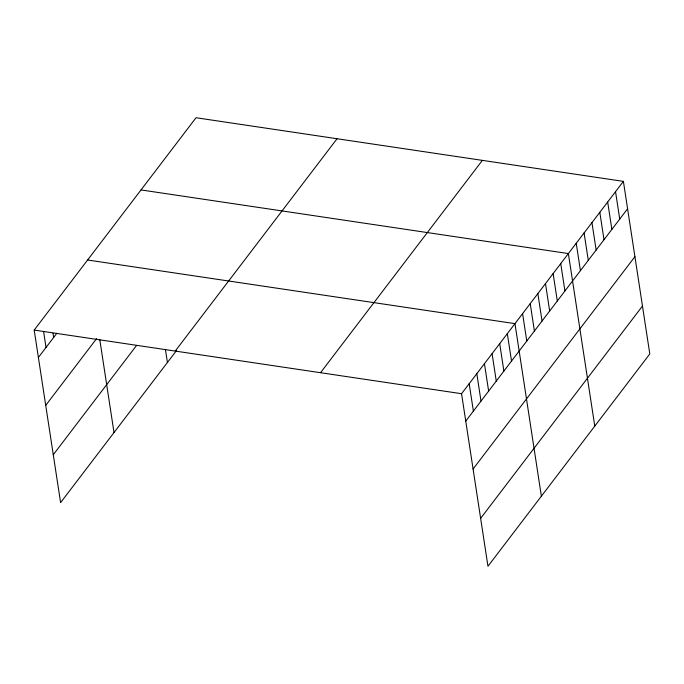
<?xml version="1.0" encoding="UTF-8"?>
<svg xmlns="http://www.w3.org/2000/svg" width="684" height="684" viewBox="0 0 684 684"><rect width="100%" height="100%" fill="white"/><g stroke="black" fill="none" stroke-linecap="round" stroke-linejoin="round"><path stroke-width="1.03" d="M176.489 350.584L60.602 502.629L34.2 330.073L196.034 117.733L623.398 181.371L649.8 353.927L487.966 566.266L461.555 393.71L623.398 181.371M38.389 357.476L56.832 333.288M45.725 405.373L96.589 338.64M53.275 454.732L136.561 345.454M175.224 351.072L337.067 138.732M320.531 372.712L482.365 160.372M465.753 421.113L627.587 208.774M473.08 469.01L634.914 256.671M480.63 518.369L642.473 306.03M141.015 189.93L568.37 253.567L594.772 426.123M87.603 259.997L514.966 323.635L541.369 496.191M34.2 330.073L461.555 393.71M615.532 191.682L619.73 219.085M607.674 201.994L611.864 229.405M599.817 212.314L604.006 239.716M591.951 222.625L596.149 250.028M584.093 232.936L588.283 260.339M576.227 243.256L580.425 270.659M560.743 263.579L564.933 290.982M553.108 273.583L557.306 300.986M545.481 283.595L549.671 310.998M537.855 293.607L542.044 321.01M530.22 303.619L534.418 331.022M522.593 313.631L526.783 341.034M507.331 333.647L511.529 361.049M499.705 343.659L503.894 371.061M492.078 353.671L496.268 381.073M484.443 363.683L488.641 391.086M476.816 373.686L481.006 401.089M469.19 383.698L473.379 411.101M165.434 349.515L167.418 362.486M99.761 339.418L114.014 432.562M53.01 333.236L53.651 337.451M43.605 331.654L46.025 347.463"/></g></svg>
